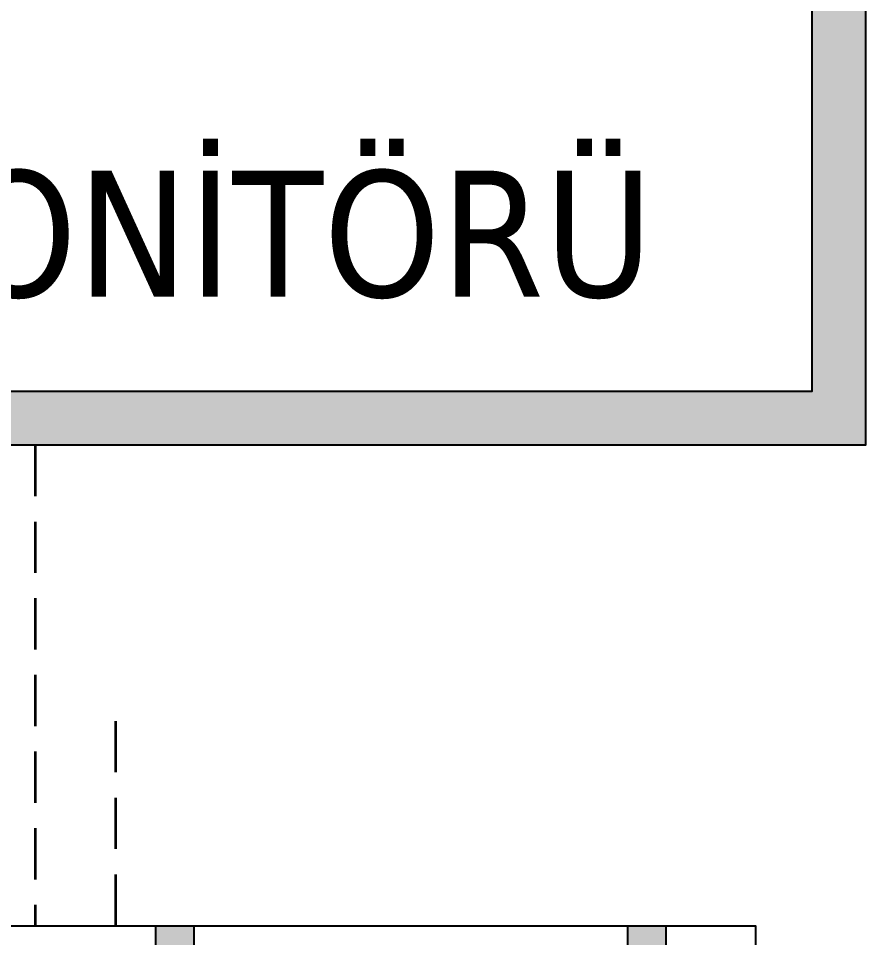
# Model space of a CAD drawing. Header units: millimetres. Extents: x 2046 to 14753, y 2361 to 29276.
# Drawn here: x 12014.7 to 12119.9, y 12149.5 to 12263.7 of the extents above; entities that cross this region are included whole.
import ezdxf

# ---------------------------------------------------------------- set-up
doc = ezdxf.new("R2010")
doc.units = ezdxf.units.MM
doc.linetypes.add('DASHED2', pattern=[9.525, 6.35, -3.175])
doc.linetypes.add('HIDDEN', pattern=[0.375, 0.25, -0.125])
doc.layers.add('CY_CCTV', color=4, linetype='DASHED2', lineweight=35)
doc.layers.add('EYAZ', color=1, linetype='Continuous')
doc.layers.add('RG-11', color=4, linetype='HIDDEN')
doc.styles.add('AGA', font='tahoma.ttf', dxfattribs={"height": 16})

# ---------------------------------------------------------------- blocks, each defined once
blk = doc.blocks.new('viwer')
at = {"layer": 'RG-11', "linetype": 'Continuous', "ltscale": 20}
h = blk.add_hatch(color=256, dxfattribs=at)
h.set_gradient(color1=(51, 51, 51), one_color=1, tint=1, name='CYLINDER')
h.paths.add_polyline_path([(151.94, 0), (158.62, 0), (158.62, 112.63), (151.94, 112.63)])
h = blk.add_hatch(color=256, dxfattribs=at)
h.set_gradient(color1=(51, 51, 51), one_color=1, tint=1, name='CYLINDER')
h.paths.add_polyline_path([(234.14, 0), (240.83, 0), (240.83, 112.63), (234.14, 112.63)])
at = {"layer": 'RG-11', "color": 7, "linetype": 'Continuous', "ltscale": 20}
for p, q in [((151.94, 112.63), (151.94, 0)), ((158.62, 112.63), (158.62, 0)), ((234.14, 112.63), (234.14, 0)), ((240.83, 112.63), (240.83, 0))]:
    blk.add_line(p, q, dxfattribs=at)
blk.add_lwpolyline([(0, 112.63), (256.46, 112.63), (256.46, 0), (0, 0)], close=True, dxfattribs=at)
blk = doc.blocks.new('LCD')
at = {"layer": 'RG-11', "linetype": 'Continuous', "ltscale": 20}
h = blk.add_hatch(color=256, dxfattribs=at)
h.set_gradient(color1=(51, 51, 51), one_color=1, tint=1, name='INVCYLINDER')
h.paths.add_polyline_path([(0, 0), (289.4, 0), (289.4, 172.58), (0, 172.58)])
h.paths.add_polyline_path([(9.34, 9.34), (280.06, 9.34), (280.06, 163.24), (9.34, 163.24)], flags=16)
at = {"layer": 'RG-11', "color": 7, "linetype": 'Continuous', "ltscale": 20}
for points in [[(0, 172.58), (289.4, 172.58), (289.4, 0), (0, 0)], [(9.34, 163.24), (280.06, 163.24), (280.06, 9.34), (9.34, 9.34)]]:
    blk.add_lwpolyline(points, close=True, dxfattribs=at)

msp = doc.modelspace()

# ---------------------------------------------------------------- linework, layer by layer
at = {"layer": 'CY_CCTV'}
for p, q in [((12016.769, 12210.69), (12016.769, 12150.946)), ((12026.769, 12176.387), (12026.769, 12150.946))]:
    msp.add_line(p, q, dxfattribs=at)

# ---------------------------------------------------------------- block references
at = {"layer": 'RG-11', "linetype": 'Continuous', "ltscale": 20}
for name, p, xscale, yscale, zscale in [('LCD', (11913.627, 12210.69), 0.7127999999999521, 0.7127999999999521, 0.7127999999999521), ('viwer', (11923.448, 12070.662), 0.7128000000000002, 0.7128000000000002, 0.7128000000000002)]:
    msp.add_blockref(name, p, dxfattribs=dict(at, xscale=xscale, yscale=yscale, zscale=zscale))

# ---------------------------------------------------------------- texts
at = {"layer": 'EYAZ', "style": 'AGA'}
msp.add_text('CCTV MONİTÖRÜ', height=15.6816, dxfattribs=at).set_placement((11935.794, 12229.107))

doc.saveas('drawing.dxf')
